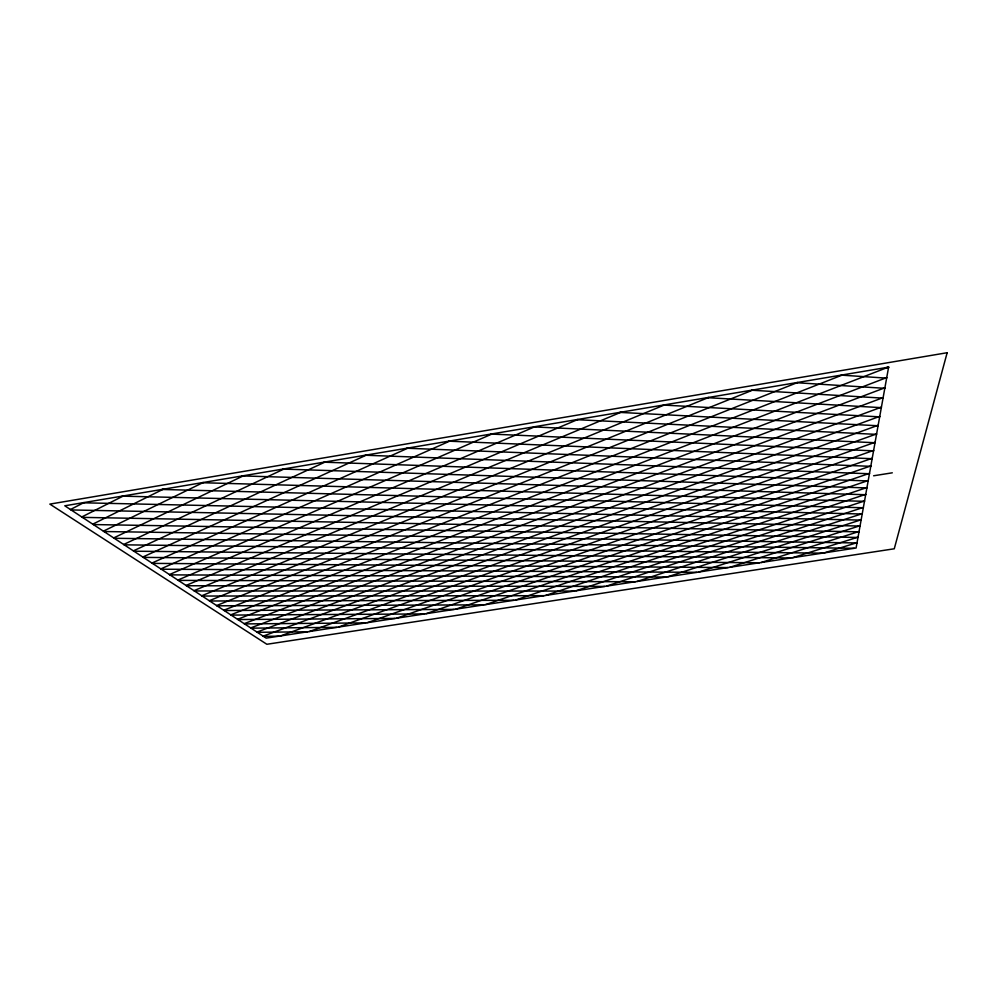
<?xml version="1.0" encoding="UTF-8"?>
<svg xmlns="http://www.w3.org/2000/svg" width="997" height="997" viewBox="0 0 997 997"><rect width="100%" height="100%" fill="white"/><g stroke="black" fill="none" stroke-linecap="round" stroke-linejoin="round"><path stroke-width="1.5" d="M70.463 509.517L83.985 502.563M81.791 516.957L123.454 495.92M92.758 524.16L163.209 489.228M103.389 531.152L203.276 482.486M113.695 537.919L243.642 475.694M123.678 544.487L284.307 468.852M133.386 550.855L325.296 461.947M142.795 557.036L366.597 455.006M151.943 563.056L408.209 448.002M160.829 568.888L450.158 440.936M169.465 574.559L492.418 433.82M177.865 580.08L535.015 426.654M186.04 585.451L577.936 419.438M193.991 590.673L621.206 412.147M201.73 595.77L664.812 404.807M209.27 600.717L708.767 397.417M216.611 605.54L753.071 389.964M223.777 610.251L797.725 382.449M230.756 614.837L842.739 374.872M237.56 619.299L888.639 367.021M244.203 623.661L886.744 377.576M250.671 627.923L884.912 387.771M257.002 632.073L883.143 397.616M263.171 636.136L881.423 407.137M280.556 635.936L879.765 416.36M309.382 631.525L878.17 425.27M338.357 627.101L876.612 433.919M367.494 622.651L875.104 442.282M396.794 618.177L873.646 450.407M426.242 613.678L872.225 458.284M455.866 609.155L870.855 465.923M485.639 604.606L869.521 473.338M515.574 600.032L868.225 480.542M545.683 595.433L866.966 487.545M575.954 590.81L865.745 494.35M606.388 586.161L864.549 500.968M636.996 581.488L863.39 507.411M667.778 576.777L862.268 513.679M698.723 572.054L861.171 519.773M729.841 567.305L860.099 525.718M761.135 562.52L859.053 531.513M792.615 557.709L858.043 537.146M824.257 552.874L857.046 542.655M873.609 475.781L892.303 472.815M263.507 636.36L278.961 636.173M251.032 628.16L336.749 627.35M257.338 632.31L307.774 631.774M244.564 623.91L365.874 622.901M237.934 619.548L395.161 618.427M224.163 610.5L454.208 609.404M231.13 615.087L424.61 613.928M217.022 605.815L483.981 604.855M209.682 600.992L513.904 600.281M194.427 590.959L574.26 591.071M202.154 596.044L544.001 595.695M186.489 585.75L604.693 586.423M178.326 580.391L635.288 581.75M169.939 574.87L666.058 577.039M161.315 569.212L696.99 572.315M143.306 557.385L759.39 562.782M152.441 563.38L728.109 567.567M133.91 551.204L790.858 557.984M124.226 544.836L822.5 553.148M114.256 538.28L854.317 548.288M103.962 531.526L856.996 542.954M93.357 524.559L857.981 537.458M82.415 517.368L859.003 531.825M71.111 509.941L860.037 526.042M82.676 502.787L861.109 520.11M122.133 496.145L862.206 514.016M161.875 489.452L863.327 507.76M201.93 482.71L864.486 501.329M242.283 475.918L865.67 494.724M282.949 469.076L866.892 487.932M323.925 462.184L868.15 480.94M365.214 455.23L869.446 473.749M406.813 448.226L870.78 466.334M448.75 441.173L872.151 458.707M490.998 434.069L873.559 450.843M533.582 426.903L875.017 442.743M576.503 419.675L876.525 434.38M619.76 412.397L878.07 425.756M663.354 405.056L879.678 416.858M707.297 397.666L881.336 407.661M751.588 390.213L883.043 398.152M796.229 382.698L884.813 388.319M841.231 375.121L886.645 378.15M886.595 367.482L888.539 367.619M888.614 367.145L856.087 548.014L266.199 638.13L64.793 505.791L888.614 367.145M947.15 352.726L894.272 548.786L266.86 644.274L49.85 504.108L947.15 352.726"/></g></svg>
